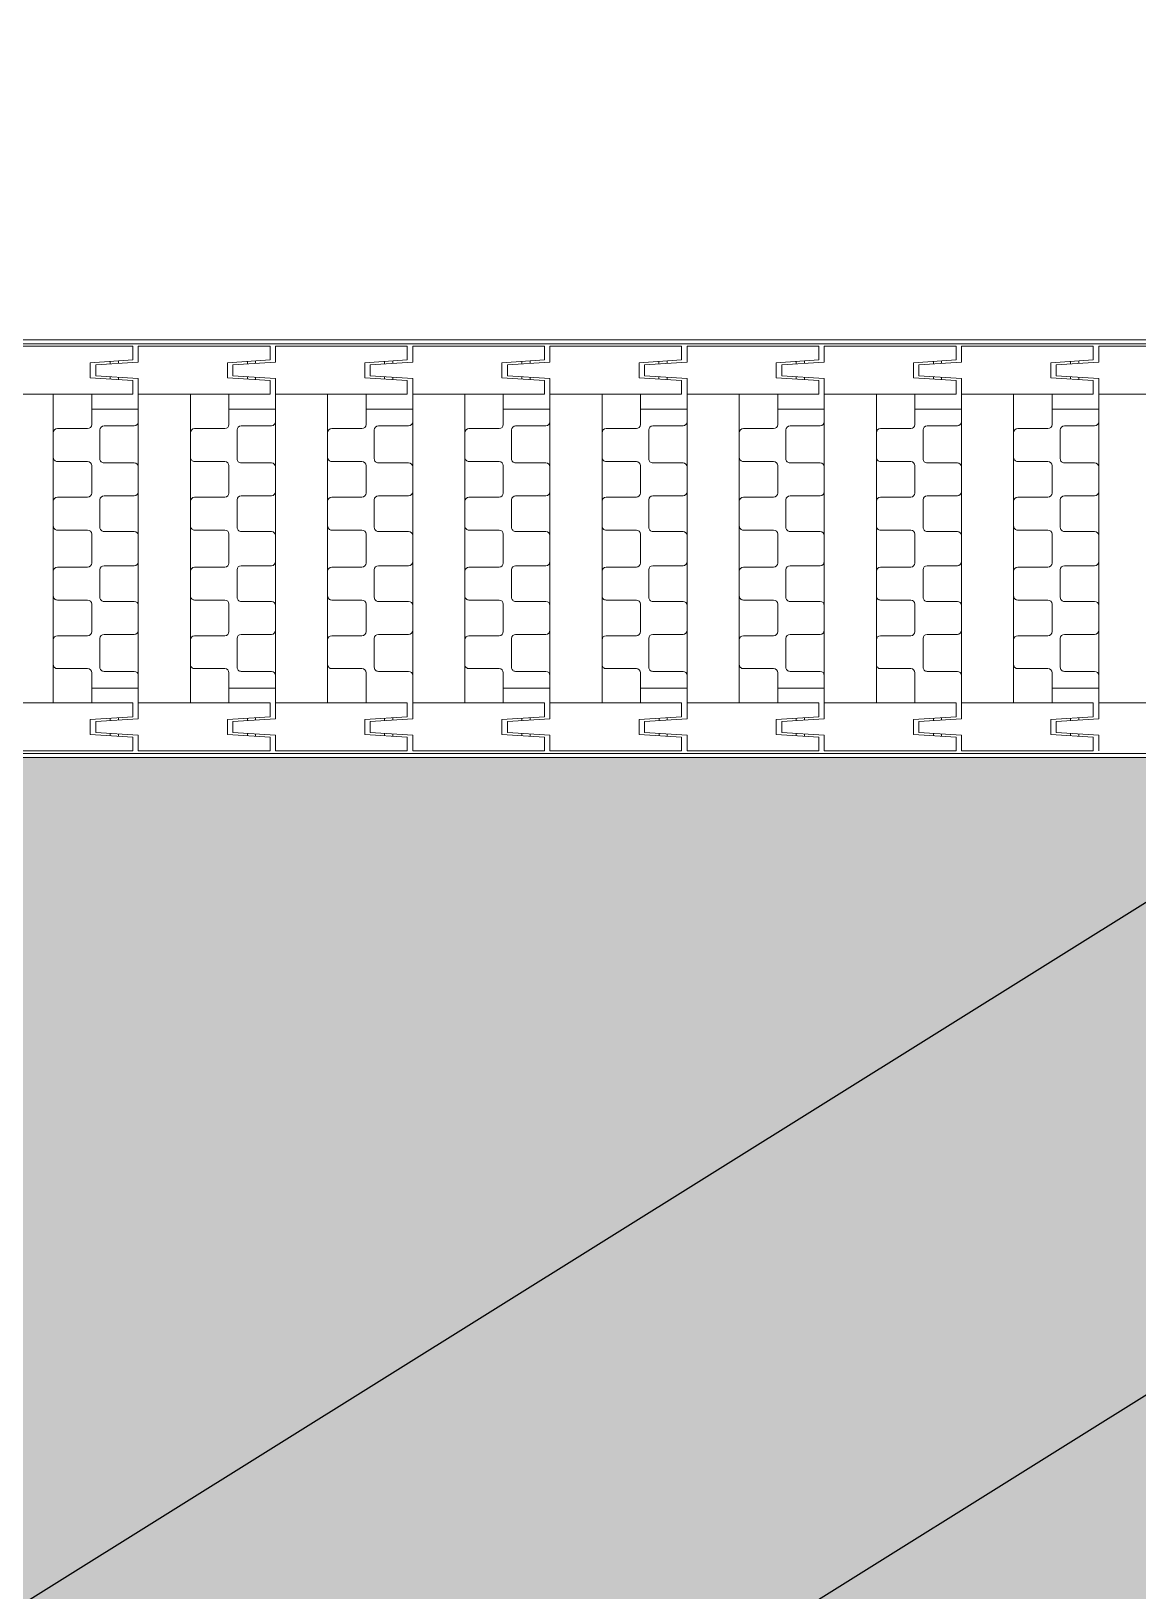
# Model space of a CAD drawing. Header units: millimetres. Extents: x 4739419 to 5837985, y 2291271 to 3446271.
# Drawn here: x 5036767 to 5037297, y 2404192 to 2404939 of the extents above; entities that cross this region are included whole.
import ezdxf

# ---------------------------------------------------------------- set-up
doc = ezdxf.new("R2010")
doc.units = ezdxf.units.MM
doc.layers.get('0').update_dxf_attribs({"color": 255})
for name, color, linetype, lineweight in [('XR-평면도$0$A-CNTL', 9, 'Continuous', 15), ('XR-평면도$0$A-ELEV-LIN3', 9, 'Continuous', 18), ('XR-평면도$0$A-XXXX-SYMB', 9, 'Continuous', 25)]:
    doc.layers.add(name, color=color, linetype=linetype, lineweight=lineweight)
doc.layers.add('XR-평면도$0$A-ELEV-PATT', color=9, linetype='Continuous')

# ---------------------------------------------------------------- blocks, each defined once
blk = doc.blocks.new('XR-평면도$0$무소음트렌치')
at = {"layer": 'XR-평면도$0$A-ELEV-LIN3'}
for p, q in [((0, 200), (7800, 200)), ((1.97, 198.03), (7798.03, 198.03)), ((3240.72, 196.88), (3303.77, 196.88)), ((3303.77, 190.31), (3303.77, 196.88)), ((3306.4, 189.32), (3306.4, 196.88)), ((3306.4, 196.88), (3369.46, 196.88)), ((3369.46, 190.31), (3369.46, 196.88)), ((3372.08, 196.88), (3435.14, 196.88)), ((3372.08, 189.32), (3372.08, 196.88)), ((3435.14, 190.31), (3435.14, 196.88)), ((3437.76, 189.32), (3437.76, 196.88)), ((3437.76, 196.88), (3500.82, 196.88)), ((3500.82, 190.31), (3500.82, 196.88)), ((3503.45, 189.32), (3503.45, 196.88)), ((3503.45, 196.88), (3566.5, 196.88)), ((3566.5, 190.31), (3566.5, 196.88)), ((3569.13, 189.32), (3569.13, 196.88)), ((3569.13, 196.88), (3632.18, 196.88)), ((3632.18, 190.31), (3632.18, 196.88)), ((3634.81, 196.88), (3697.86, 196.88)), ((3634.81, 189.32), (3634.81, 196.88)), ((3697.86, 190.31), (3697.86, 196.88)), ((3700.49, 189.32), (3700.49, 196.88)), ((3700.49, 196.88), (3763.54, 196.88)), ((3763.54, 190.31), (3763.54, 196.88)), ((3766.17, 189.32), (3766.17, 196.88)), ((3829.23, 196.88), (3766.17, 196.88)), ((3283.41, 189), (3303.77, 190.31)), ((3283.41, 189), (3283.41, 181.77)), ((3286.04, 188.01), (3306.4, 189.32)), ((3286.04, 188.01), (3286.04, 182.76)), ((3292.92, 188.45), (3292.92, 189.61)), ((3296.86, 188.71), (3296.86, 189.86)), ((3349.09, 189), (3369.46, 190.31)), ((3349.09, 189), (3349.09, 181.77)), ((3351.72, 188.01), (3372.08, 189.32)), ((3351.72, 188.01), (3351.72, 182.76)), ((3358.6, 188.45), (3358.6, 189.61)), ((3362.54, 188.71), (3362.54, 189.86)), ((3414.78, 189), (3435.14, 190.31)), ((3414.78, 189), (3414.78, 181.77)), ((3417.4, 188.01), (3437.76, 189.32)), ((3417.4, 188.01), (3417.4, 182.76)), ((3424.28, 188.45), (3424.28, 189.61)), ((3428.23, 188.71), (3428.23, 189.86)), ((3480.46, 189), (3500.82, 190.31)), ((3480.46, 189), (3480.46, 181.77)), ((3483.08, 188.01), (3503.45, 189.32)), ((3483.08, 188.01), (3483.08, 182.76)), ((3489.97, 188.45), (3489.97, 189.61)), ((3493.91, 188.71), (3493.91, 189.86)), ((3546.14, 189), (3566.5, 190.31)), ((3546.14, 189), (3546.14, 181.77)), ((3548.77, 188.01), (3569.13, 189.32)), ((3548.77, 188.01), (3548.77, 182.76)), ((3555.65, 188.45), (3555.65, 189.61)), ((3559.59, 188.71), (3559.59, 189.86)), ((3611.82, 189), (3632.18, 190.31)), ((3611.82, 189), (3611.82, 181.77)), ((3614.45, 188.01), (3634.81, 189.32)), ((3614.45, 188.01), (3614.45, 182.76)), ((3621.33, 188.45), (3621.33, 189.61)), ((3625.27, 188.71), (3625.27, 189.86)), ((3677.5, 189), (3697.86, 190.31)), ((3677.5, 189), (3677.5, 181.77)), ((3680.13, 188.01), (3700.49, 189.32)), ((3680.13, 188.01), (3680.13, 182.76)), ((3687.01, 188.45), (3687.01, 189.61)), ((3690.95, 188.71), (3690.95, 189.86)), ((3743.18, 189), (3763.54, 190.31)), ((3743.18, 189), (3743.18, 181.77)), ((3745.81, 188.01), (3766.17, 189.32)), ((3745.81, 188.01), (3745.81, 182.76)), ((3752.69, 188.45), (3752.69, 189.61)), ((3756.63, 188.71), (3756.63, 189.86)), ((3283.41, 181.77), (3303.77, 180.46)), ((3286.04, 182.76), (3306.4, 181.44)), ((3292.92, 181.16), (3292.92, 182.31)), ((3296.86, 180.9), (3296.86, 182.06)), ((3303.77, 180.46), (3303.77, 173.89)), ((3306.4, 181.44), (3306.4, 173.89)), ((3349.09, 181.77), (3369.46, 180.46)), ((3351.72, 182.76), (3372.08, 181.44)), ((3358.6, 181.16), (3358.6, 182.31)), ((3362.54, 180.9), (3362.54, 182.06)), ((3369.46, 180.46), (3369.46, 173.89)), ((3372.08, 181.44), (3372.08, 173.89)), ((3414.78, 181.77), (3435.14, 180.46)), ((3417.4, 182.76), (3437.76, 181.44)), ((3424.28, 181.16), (3424.28, 182.31)), ((3428.23, 180.9), (3428.23, 182.06)), ((3435.14, 180.46), (3435.14, 173.89)), ((3437.76, 181.44), (3437.76, 173.89)), ((3480.46, 181.77), (3500.82, 180.46)), ((3483.08, 182.76), (3503.45, 181.44)), ((3489.97, 181.16), (3489.97, 182.31)), ((3493.91, 180.9), (3493.91, 182.06)), ((3500.82, 180.46), (3500.82, 173.89)), ((3503.45, 181.44), (3503.45, 173.89)), ((3546.14, 181.77), (3566.5, 180.46)), ((3548.77, 182.76), (3569.13, 181.44)), ((3555.65, 181.16), (3555.65, 182.31)), ((3559.59, 180.9), (3559.59, 182.06)), ((3566.5, 180.46), (3566.5, 173.89)), ((3569.13, 181.44), (3569.13, 173.89)), ((3611.82, 181.77), (3632.18, 180.46)), ((3614.45, 182.76), (3634.81, 181.44)), ((3621.33, 181.16), (3621.33, 182.31)), ((3625.27, 180.9), (3625.27, 182.06)), ((3632.18, 180.46), (3632.18, 173.89)), ((3634.81, 181.44), (3634.81, 173.89)), ((3677.5, 181.77), (3697.86, 180.46)), ((3680.13, 182.76), (3700.49, 181.44)), ((3687.01, 181.16), (3687.01, 182.31)), ((3690.95, 180.9), (3690.95, 182.06)), ((3697.86, 180.46), (3697.86, 173.89)), ((3700.49, 181.44), (3700.49, 173.89)), ((3743.18, 181.77), (3763.54, 180.46)), ((3745.81, 182.76), (3766.17, 181.44)), ((3752.69, 181.16), (3752.69, 182.31)), ((3756.63, 180.9), (3756.63, 182.06)), ((3763.54, 180.46), (3763.54, 173.89)), ((3766.17, 181.44), (3766.17, 173.89)), ((3240.72, 173.89), (3303.77, 173.89)), ((3265.68, 173.89), (3265.68, 26.11)), ((3284.07, 173.89), (3284.07, 159.44)), ((3306.4, 173.89), (3306.4, 26.11)), ((3306.4, 173.89), (3369.46, 173.89)), ((3331.36, 173.89), (3331.36, 26.11)), ((3349.75, 173.89), (3349.75, 159.44)), ((3372.08, 173.89), (3372.08, 26.11)), ((3372.08, 173.89), (3435.14, 173.89)), ((3397.04, 173.89), (3397.04, 26.11)), ((3415.43, 173.89), (3415.43, 159.44)), ((3437.76, 173.89), (3437.76, 26.11)), ((3437.76, 173.89), (3500.82, 173.89)), ((3462.72, 173.89), (3462.72, 26.11)), ((3481.11, 173.89), (3481.11, 159.44)), ((3503.45, 173.89), (3503.45, 26.11)), ((3503.45, 173.89), (3566.5, 173.89)), ((3528.4, 173.89), (3528.4, 26.11)), ((3546.8, 173.89), (3546.8, 159.44)), ((3569.13, 173.89), (3569.13, 26.11)), ((3569.13, 173.89), (3632.18, 173.89)), ((3594.09, 173.89), (3594.09, 26.11)), ((3612.48, 173.89), (3612.48, 159.44)), ((3634.81, 173.89), (3634.81, 26.11)), ((3634.81, 173.89), (3697.86, 173.89)), ((3659.77, 173.89), (3659.77, 26.11)), ((3678.16, 173.89), (3678.16, 159.44)), ((3700.49, 173.89), (3700.49, 26.11)), ((3700.49, 173.89), (3763.54, 173.89)), ((3725.45, 173.89), (3725.45, 26.11)), ((3743.84, 173.89), (3743.84, 159.44)), ((3766.17, 173.89), (3766.17, 26.11)), ((3766.17, 173.89), (3829.23, 173.89)), ((3284.07, 166.83), (3306.4, 166.83)), ((3349.75, 166.83), (3372.08, 166.83)), ((3415.43, 166.83), (3437.76, 166.83)), ((3481.11, 166.83), (3503.45, 166.83)), ((3546.8, 166.83), (3569.13, 166.83)), ((3612.48, 166.83), (3634.81, 166.83)), ((3678.16, 166.83), (3700.49, 166.83)), ((3743.84, 166.83), (3766.17, 166.83)), ((3267.65, 157.47), (3282.1, 157.47)), ((3288.01, 156.81), (3288.01, 143.02)), ((3289.98, 158.78), (3304.43, 158.78)), ((3333.33, 157.47), (3347.78, 157.47)), ((3353.69, 156.81), (3353.69, 143.02)), ((3355.66, 158.78), (3370.11, 158.78)), ((3399.01, 157.47), (3413.46, 157.47)), ((3419.37, 156.81), (3419.37, 143.02)), ((3421.34, 158.78), (3435.79, 158.78)), ((3464.69, 157.47), (3479.14, 157.47)), ((3485.05, 156.81), (3485.05, 143.02)), ((3487.02, 158.78), (3501.47, 158.78)), ((3530.37, 157.47), (3544.82, 157.47)), ((3550.74, 156.81), (3550.74, 143.02)), ((3552.71, 158.78), (3567.16, 158.78)), ((3596.06, 157.47), (3610.51, 157.47)), ((3616.42, 156.81), (3616.42, 143.02)), ((3618.39, 158.78), (3632.84, 158.78)), ((3661.74, 157.47), (3676.19, 157.47)), ((3682.1, 156.81), (3682.1, 143.02)), ((3684.07, 158.78), (3698.52, 158.78)), ((3727.42, 157.47), (3741.87, 157.47)), ((3747.78, 156.81), (3747.78, 143.02)), ((3749.75, 158.78), (3764.2, 158.78)), ((3267.65, 141.71), (3282.1, 141.71)), ((3284.07, 139.73), (3284.07, 126.6)), ((3289.98, 141.05), (3304.43, 141.05)), ((3333.33, 141.71), (3347.78, 141.71)), ((3349.75, 139.73), (3349.75, 126.6)), ((3355.66, 141.05), (3370.11, 141.05)), ((3399.01, 141.71), (3413.46, 141.71)), ((3415.43, 139.73), (3415.43, 126.6)), ((3421.34, 141.05), (3435.79, 141.05)), ((3464.69, 141.71), (3479.14, 141.71)), ((3481.11, 139.73), (3481.11, 126.6)), ((3487.02, 141.05), (3501.47, 141.05)), ((3530.37, 141.71), (3544.82, 141.71)), ((3546.8, 139.73), (3546.8, 126.6)), ((3552.71, 141.05), (3567.16, 141.05)), ((3596.06, 141.71), (3610.51, 141.71)), ((3612.48, 139.73), (3612.48, 126.6)), ((3618.39, 141.05), (3632.84, 141.05)), ((3661.74, 141.71), (3676.19, 141.71)), ((3678.16, 139.73), (3678.16, 126.6)), ((3684.07, 141.05), (3698.52, 141.05)), ((3727.42, 141.71), (3741.87, 141.71)), ((3743.84, 139.73), (3743.84, 126.6)), ((3749.75, 141.05), (3764.2, 141.05)), ((3267.65, 124.63), (3282.1, 124.63)), ((3288.01, 123.31), (3288.01, 110.18)), ((3289.98, 125.29), (3304.43, 125.29)), ((3333.33, 124.63), (3347.78, 124.63)), ((3353.69, 123.31), (3353.69, 110.18)), ((3355.66, 125.29), (3370.11, 125.29)), ((3399.01, 124.63), (3413.46, 124.63)), ((3419.37, 123.31), (3419.37, 110.18)), ((3421.34, 125.29), (3435.79, 125.29)), ((3464.69, 124.63), (3479.14, 124.63)), ((3485.05, 123.31), (3485.05, 110.18)), ((3487.02, 125.29), (3501.47, 125.29)), ((3530.37, 124.63), (3544.82, 124.63)), ((3550.74, 123.31), (3550.74, 110.18)), ((3552.71, 125.29), (3567.16, 125.29)), ((3596.06, 124.63), (3610.51, 124.63)), ((3616.42, 123.31), (3616.42, 110.18)), ((3618.39, 125.29), (3632.84, 125.29)), ((3661.74, 124.63), (3676.19, 124.63)), ((3682.1, 123.31), (3682.1, 110.18)), ((3684.07, 125.29), (3698.52, 125.29)), ((3727.42, 124.63), (3741.87, 124.63)), ((3747.78, 123.31), (3747.78, 110.18)), ((3749.75, 125.29), (3764.2, 125.29)), ((3267.65, 108.86), (3282.1, 108.86)), ((3284.07, 100), (3284.07, 106.89)), ((3289.98, 108.21), (3304.43, 108.21)), ((3333.33, 108.86), (3347.78, 108.86)), ((3349.75, 100), (3349.75, 106.89)), ((3355.66, 108.21), (3370.11, 108.21)), ((3399.01, 108.86), (3413.46, 108.86)), ((3415.43, 100), (3415.43, 106.89)), ((3421.34, 108.21), (3435.79, 108.21)), ((3464.69, 108.86), (3479.14, 108.86)), ((3481.11, 100), (3481.11, 106.89)), ((3487.02, 108.21), (3501.47, 108.21)), ((3530.37, 108.86), (3544.82, 108.86)), ((3546.8, 100), (3546.8, 106.89)), ((3552.71, 108.21), (3567.16, 108.21)), ((3596.06, 108.86), (3610.51, 108.86)), ((3612.48, 100), (3612.48, 106.89)), ((3618.39, 108.21), (3632.84, 108.21)), ((3661.74, 108.86), (3676.19, 108.86)), ((3678.16, 100), (3678.16, 106.89)), ((3684.07, 108.21), (3698.52, 108.21)), ((3727.42, 108.86), (3741.87, 108.86)), ((3743.84, 100), (3743.84, 106.89)), ((3749.75, 108.21), (3764.2, 108.21)), ((3284.07, 100), (3284.07, 93.1)), ((3349.75, 100), (3349.75, 93.1)), ((3415.43, 100), (3415.43, 93.1)), ((3481.11, 100), (3481.11, 93.1)), ((3546.8, 100), (3546.8, 93.1)), ((3612.48, 100), (3612.48, 93.1)), ((3678.16, 100), (3678.16, 93.1)), ((3743.84, 100), (3743.84, 93.1)), ((3267.65, 91.13), (3282.1, 91.13)), ((3288.01, 76.68), (3288.01, 89.82)), ((3289.98, 91.79), (3304.43, 91.79)), ((3333.33, 91.13), (3347.78, 91.13)), ((3353.69, 76.68), (3353.69, 89.82)), ((3355.66, 91.79), (3370.11, 91.79)), ((3399.01, 91.13), (3413.46, 91.13)), ((3419.37, 76.68), (3419.37, 89.82)), ((3421.34, 91.79), (3435.79, 91.79)), ((3464.69, 91.13), (3479.14, 91.13)), ((3485.05, 76.68), (3485.05, 89.82)), ((3487.02, 91.79), (3501.47, 91.79)), ((3530.37, 91.13), (3544.82, 91.13)), ((3550.74, 76.68), (3550.74, 89.82)), ((3552.71, 91.79), (3567.16, 91.79)), ((3596.06, 91.13), (3610.51, 91.13)), ((3616.42, 76.68), (3616.42, 89.82)), ((3618.39, 91.79), (3632.84, 91.79)), ((3661.74, 91.13), (3676.19, 91.13)), ((3682.1, 76.68), (3682.1, 89.82)), ((3684.07, 91.79), (3698.52, 91.79)), ((3727.42, 91.13), (3741.87, 91.13)), ((3747.78, 76.68), (3747.78, 89.82)), ((3749.75, 91.79), (3764.2, 91.79)), ((3267.65, 75.37), (3282.1, 75.37)), ((3289.98, 74.71), (3304.43, 74.71)), ((3333.33, 75.37), (3347.78, 75.37)), ((3355.66, 74.71), (3370.11, 74.71)), ((3399.01, 75.37), (3413.46, 75.37)), ((3421.34, 74.71), (3435.79, 74.71)), ((3464.69, 75.37), (3479.14, 75.37)), ((3487.02, 74.71), (3501.47, 74.71)), ((3530.37, 75.37), (3544.82, 75.37)), ((3552.71, 74.71), (3567.16, 74.71)), ((3596.06, 75.37), (3610.51, 75.37)), ((3618.39, 74.71), (3632.84, 74.71)), ((3661.74, 75.37), (3676.19, 75.37)), ((3684.07, 74.71), (3698.52, 74.71)), ((3727.42, 75.37), (3741.87, 75.37)), ((3749.75, 74.71), (3764.2, 74.71)), ((3284.07, 60.26), (3284.07, 73.4)), ((3349.75, 60.26), (3349.75, 73.4)), ((3415.43, 60.26), (3415.43, 73.4)), ((3481.11, 60.26), (3481.11, 73.4)), ((3546.8, 60.26), (3546.8, 73.4)), ((3612.48, 60.26), (3612.48, 73.4)), ((3678.16, 60.26), (3678.16, 73.4)), ((3743.84, 60.26), (3743.84, 73.4)), ((3267.65, 58.29), (3282.1, 58.29)), ((3288.01, 43.18), (3288.01, 56.98)), ((3289.98, 58.95), (3304.43, 58.95)), ((3333.33, 58.29), (3347.78, 58.29)), ((3353.69, 43.18), (3353.69, 56.98)), ((3355.66, 58.95), (3370.11, 58.95)), ((3399.01, 58.29), (3413.46, 58.29)), ((3419.37, 43.18), (3419.37, 56.98)), ((3421.34, 58.95), (3435.79, 58.95)), ((3464.69, 58.29), (3479.14, 58.29)), ((3485.05, 43.18), (3485.05, 56.98)), ((3487.02, 58.95), (3501.47, 58.95)), ((3530.37, 58.29), (3544.82, 58.29)), ((3550.74, 43.18), (3550.74, 56.98)), ((3552.71, 58.95), (3567.16, 58.95)), ((3596.06, 58.29), (3610.51, 58.29)), ((3616.42, 43.18), (3616.42, 56.98)), ((3618.39, 58.95), (3632.84, 58.95)), ((3661.74, 58.29), (3676.19, 58.29)), ((3682.1, 43.18), (3682.1, 56.98)), ((3684.07, 58.95), (3698.52, 58.95)), ((3727.42, 58.29), (3741.87, 58.29)), ((3747.78, 43.18), (3747.78, 56.98)), ((3749.75, 58.95), (3764.2, 58.95)), ((3267.65, 42.53), (3282.1, 42.53)), ((3284.07, 26.11), (3284.07, 40.56)), ((3289.98, 41.21), (3304.43, 41.21)), ((3333.33, 42.53), (3347.78, 42.53)), ((3349.75, 26.11), (3349.75, 40.56)), ((3355.66, 41.21), (3370.11, 41.21)), ((3399.01, 42.53), (3413.46, 42.53)), ((3415.43, 26.11), (3415.43, 40.56)), ((3421.34, 41.21), (3435.79, 41.21)), ((3464.69, 42.53), (3479.14, 42.53)), ((3481.11, 26.11), (3481.11, 40.56)), ((3487.02, 41.21), (3501.47, 41.21)), ((3530.37, 42.53), (3544.82, 42.53)), ((3546.8, 26.11), (3546.8, 40.56)), ((3552.71, 41.21), (3567.16, 41.21)), ((3596.06, 42.53), (3610.51, 42.53)), ((3612.48, 26.11), (3612.48, 40.56)), ((3618.39, 41.21), (3632.84, 41.21)), ((3661.74, 42.53), (3676.19, 42.53)), ((3678.16, 26.11), (3678.16, 40.56)), ((3684.07, 41.21), (3698.52, 41.21)), ((3727.42, 42.53), (3741.87, 42.53)), ((3743.84, 26.11), (3743.84, 40.56)), ((3749.75, 41.21), (3764.2, 41.21)), ((3284.07, 33.17), (3306.4, 33.17)), ((3349.75, 33.17), (3372.08, 33.17)), ((3481.11, 33.17), (3503.45, 33.17)), ((3546.8, 33.17), (3569.13, 33.17)), ((3612.48, 33.17), (3634.81, 33.17)), ((3743.84, 33.17), (3766.17, 33.17)), ((3240.72, 26.11), (3303.77, 26.11)), ((3303.77, 19.54), (3303.77, 26.11)), ((3306.4, 18.55), (3306.4, 26.11)), ((3306.4, 26.11), (3369.46, 26.11)), ((3369.46, 19.54), (3369.46, 26.11)), ((3372.08, 26.11), (3435.14, 26.11)), ((3372.08, 18.55), (3372.08, 26.11)), ((3435.14, 19.54), (3435.14, 26.11)), ((3437.76, 18.55), (3437.76, 26.11)), ((3437.76, 26.11), (3500.82, 26.11)), ((3500.82, 19.54), (3500.82, 26.11)), ((3503.45, 26.11), (3566.5, 26.11)), ((3503.45, 18.55), (3503.45, 26.11)), ((3566.5, 19.54), (3566.5, 26.11)), ((3569.13, 18.55), (3569.13, 26.11)), ((3569.13, 26.11), (3632.18, 26.11)), ((3632.18, 19.54), (3632.18, 26.11)), ((3634.81, 26.11), (3697.86, 26.11)), ((3634.81, 18.55), (3634.81, 26.11)), ((3697.86, 19.54), (3697.86, 26.11)), ((3700.49, 18.55), (3700.49, 26.11)), ((3700.49, 26.11), (3763.54, 26.11)), ((3763.54, 19.54), (3763.54, 26.11)), ((3766.17, 26.11), (3829.23, 26.11)), ((3766.17, 18.55), (3766.17, 26.11)), ((3283.41, 18.22), (3303.77, 19.54)), ((3283.41, 11), (3283.41, 18.22)), ((3286.04, 17.24), (3306.4, 18.55)), ((3286.04, 17.24), (3286.04, 11.98)), ((3292.95, 18.84), (3292.95, 17.68)), ((3296.89, 19.09), (3296.89, 17.94)), ((3349.09, 18.22), (3369.46, 19.54)), ((3349.09, 11), (3349.09, 18.22)), ((3351.72, 17.24), (3372.08, 18.55)), ((3351.72, 17.24), (3351.72, 11.98)), ((3358.63, 18.84), (3358.63, 17.68)), ((3362.57, 19.09), (3362.57, 17.94)), ((3414.78, 18.22), (3435.14, 19.54)), ((3414.78, 11), (3414.78, 18.22)), ((3417.4, 17.24), (3437.76, 18.55)), ((3417.4, 17.24), (3417.4, 11.98)), ((3424.31, 18.84), (3424.31, 17.68)), ((3428.25, 19.09), (3428.25, 17.94)), ((3480.46, 18.22), (3500.82, 19.54)), ((3480.46, 11), (3480.46, 18.22)), ((3483.08, 17.24), (3503.45, 18.55)), ((3483.08, 11.98), (3483.08, 17.24)), ((3489.97, 18.84), (3489.97, 17.68)), ((3493.91, 19.09), (3493.91, 17.94)), ((3546.14, 18.22), (3566.5, 19.54)), ((3546.14, 11), (3546.14, 18.22)), ((3548.77, 17.24), (3569.13, 18.55)), ((3548.77, 17.24), (3548.77, 11.98)), ((3555.68, 18.84), (3555.68, 17.68)), ((3559.62, 19.09), (3559.62, 17.94)), ((3611.82, 18.22), (3632.18, 19.54)), ((3611.82, 11), (3611.82, 18.22)), ((3614.45, 17.24), (3634.81, 18.55)), ((3614.45, 17.24), (3614.45, 11.98)), ((3621.36, 18.84), (3621.36, 17.68)), ((3625.3, 19.09), (3625.3, 17.94)), ((3677.5, 18.22), (3697.86, 19.54)), ((3677.5, 11), (3677.5, 18.22)), ((3680.13, 17.24), (3700.49, 18.55)), ((3680.13, 17.24), (3680.13, 11.98)), ((3687.04, 18.84), (3687.04, 17.68)), ((3690.98, 19.09), (3690.98, 17.94)), ((3743.18, 18.22), (3763.54, 19.54)), ((3743.18, 11), (3743.18, 18.22)), ((3745.81, 17.24), (3766.17, 18.55)), ((3745.81, 11.98), (3745.81, 17.24)), ((3752.69, 18.84), (3752.69, 17.68)), ((3756.63, 19.09), (3756.63, 17.94)), ((3283.41, 11), (3303.77, 9.69)), ((3286.04, 11.98), (3306.4, 10.67)), ((3292.95, 11.54), (3292.95, 10.38)), ((3296.89, 11.28), (3296.89, 10.13)), ((3303.77, 9.69), (3303.77, 3.12)), ((3306.4, 10.67), (3306.4, 3.12)), ((3349.09, 11), (3369.46, 9.69)), ((3351.72, 11.98), (3372.08, 10.67)), ((3358.63, 11.54), (3358.63, 10.38)), ((3362.57, 11.28), (3362.57, 10.13)), ((3369.46, 9.69), (3369.46, 3.12)), ((3372.08, 10.67), (3372.08, 3.12)), ((3414.78, 11), (3435.14, 9.69)), ((3417.4, 11.98), (3437.76, 10.67)), ((3424.31, 11.54), (3424.31, 10.38)), ((3428.25, 11.28), (3428.25, 10.13)), ((3435.14, 9.69), (3435.14, 3.12)), ((3437.76, 10.67), (3437.76, 3.12)), ((3480.46, 11), (3500.82, 9.69)), ((3483.08, 11.98), (3503.45, 10.67)), ((3489.97, 11.54), (3489.97, 10.39)), ((3493.91, 11.29), (3493.91, 10.13)), ((3500.82, 9.69), (3500.82, 3.12)), ((3503.45, 10.67), (3503.45, 3.12)), ((3546.14, 11), (3566.5, 9.69)), ((3548.77, 11.98), (3569.13, 10.67)), ((3555.68, 11.54), (3555.68, 10.38)), ((3559.62, 11.28), (3559.62, 10.13)), ((3566.5, 9.69), (3566.5, 3.12)), ((3569.13, 10.67), (3569.13, 3.12)), ((3611.82, 11), (3632.18, 9.69)), ((3614.45, 11.98), (3634.81, 10.67)), ((3621.36, 11.54), (3621.36, 10.38)), ((3625.3, 11.28), (3625.3, 10.13)), ((3632.18, 9.69), (3632.18, 3.12)), ((3634.81, 10.67), (3634.81, 3.12)), ((3677.5, 11), (3697.86, 9.69)), ((3680.13, 11.98), (3700.49, 10.67)), ((3687.04, 11.54), (3687.04, 10.38)), ((3690.98, 11.28), (3690.98, 10.13)), ((3697.86, 9.69), (3697.86, 3.12)), ((3700.49, 10.67), (3700.49, 3.12)), ((3743.18, 11), (3763.54, 9.69)), ((3745.81, 11.98), (3766.17, 10.67)), ((3752.69, 11.54), (3752.69, 10.39)), ((3756.63, 11.29), (3756.63, 10.13)), ((3763.54, 9.69), (3763.54, 3.12)), ((3766.17, 10.67), (3766.17, 3.12)), ((1.97, 1.97), (7798.03, 1.97)), ((3240.72, 3.12), (3303.77, 3.12)), ((3306.4, 3.12), (3369.46, 3.12)), ((3372.08, 3.12), (3435.14, 3.12)), ((3437.76, 3.12), (3500.82, 3.12)), ((3503.45, 3.12), (3566.5, 3.12)), ((3569.13, 3.12), (3632.18, 3.12)), ((3634.81, 3.12), (3697.86, 3.12)), ((3700.49, 3.12), (3763.54, 3.12)), ((0, 0), (7800, 0))]:
    blk.add_line(p, q, dxfattribs=at)
for centre, start, end in [((3267.65, 155.5), 90, 180), ((3282.1, 159.44), 270, 0), ((3289.98, 156.81), 90, 180), ((3304.43, 160.75), 270, 0), ((3333.33, 155.5), 90, 180), ((3347.78, 159.44), 270, 0), ((3355.66, 156.81), 90, 180), ((3370.11, 160.75), 270, 0), ((3399.01, 155.5), 90, 180), ((3413.46, 159.44), 270, 0), ((3421.34, 156.81), 90, 180), ((3435.79, 160.75), 270, 0), ((3464.69, 155.5), 90, 180), ((3479.14, 159.44), 270, 0), ((3487.02, 156.81), 90, 180), ((3501.47, 160.75), 270, 0), ((3530.37, 155.5), 90, 180), ((3544.82, 159.44), 270, 0), ((3552.71, 156.81), 90, 180), ((3567.16, 160.75), 270, 0), ((3596.06, 155.5), 90, 180), ((3610.51, 159.44), 270, 0), ((3618.39, 156.81), 90, 180), ((3632.84, 160.75), 270, 0), ((3661.74, 155.5), 90, 180), ((3676.19, 159.44), 270, 0), ((3684.07, 156.81), 90, 180), ((3698.52, 160.75), 270, 0), ((3727.42, 155.5), 90, 180), ((3741.87, 159.44), 270, 0), ((3749.75, 156.81), 90, 180), ((3764.2, 160.75), 270, 0), ((3267.65, 143.68), 180, 270), ((3289.98, 143.02), 180, 270), ((3333.33, 143.68), 180, 270), ((3355.66, 143.02), 180, 270), ((3399.01, 143.68), 180, 270), ((3421.34, 143.02), 180, 270), ((3464.69, 143.68), 180, 270), ((3487.02, 143.02), 180, 270), ((3530.37, 143.68), 180, 270), ((3552.71, 143.02), 180, 270), ((3596.06, 143.68), 180, 270), ((3618.39, 143.02), 180, 270), ((3661.74, 143.68), 180, 270), ((3684.07, 143.02), 180, 270), ((3727.42, 143.68), 180, 270), ((3749.75, 143.02), 180, 270), ((3282.1, 139.73), 0, 90), ((3304.43, 139.08), 0, 90), ((3347.78, 139.73), 0, 90), ((3370.11, 139.08), 0, 90), ((3413.46, 139.73), 0, 90), ((3435.79, 139.08), 0, 90), ((3479.14, 139.73), 0, 90), ((3501.47, 139.08), 0, 90), ((3544.82, 139.73), 0, 90), ((3567.16, 139.08), 0, 90), ((3610.51, 139.73), 0, 90), ((3632.84, 139.08), 0, 90), ((3676.19, 139.73), 0, 90), ((3698.52, 139.08), 0, 90), ((3741.87, 139.73), 0, 90), ((3764.2, 139.08), 0, 90), ((3304.43, 127.26), 270, 0), ((3370.11, 127.26), 270, 0), ((3435.79, 127.26), 270, 0), ((3501.47, 127.26), 270, 0), ((3567.16, 127.26), 270, 0), ((3632.84, 127.26), 270, 0), ((3698.52, 127.26), 270, 0), ((3764.2, 127.26), 270, 0), ((3267.65, 122.66), 90, 180), ((3282.1, 126.6), 270, 0), ((3289.98, 123.31), 90, 180), ((3333.33, 122.66), 90, 180), ((3347.78, 126.6), 270, 0), ((3355.66, 123.31), 90, 180), ((3399.01, 122.66), 90, 180), ((3413.46, 126.6), 270, 0), ((3421.34, 123.31), 90, 180), ((3464.69, 122.66), 90, 180), ((3479.14, 126.6), 270, 0), ((3487.02, 123.31), 90, 180), ((3530.37, 122.66), 90, 180), ((3544.82, 126.6), 270, 0), ((3552.71, 123.31), 90, 180), ((3596.06, 122.66), 90, 180), ((3610.51, 126.6), 270, 0), ((3618.39, 123.31), 90, 180), ((3661.74, 122.66), 90, 180), ((3676.19, 126.6), 270, 0), ((3684.07, 123.31), 90, 180), ((3727.42, 122.66), 90, 180), ((3741.87, 126.6), 270, 0), ((3749.75, 123.31), 90, 180), ((3267.65, 110.84), 180, 270), ((3282.1, 106.89), 0, 90), ((3289.98, 110.18), 180, 270), ((3304.43, 106.24), 0, 90), ((3333.33, 110.84), 180, 270), ((3347.78, 106.89), 0, 90), ((3355.66, 110.18), 180, 270), ((3370.11, 106.24), 0, 90), ((3399.01, 110.84), 180, 270), ((3413.46, 106.89), 0, 90), ((3421.34, 110.18), 180, 270), ((3435.79, 106.24), 0, 90), ((3464.69, 110.84), 180, 270), ((3479.14, 106.89), 0, 90), ((3487.02, 110.18), 180, 270), ((3501.47, 106.24), 0, 90), ((3530.37, 110.84), 180, 270), ((3544.82, 106.89), 0, 90), ((3552.71, 110.18), 180, 270), ((3567.16, 106.24), 0, 90), ((3596.06, 110.84), 180, 270), ((3610.51, 106.89), 0, 90), ((3618.39, 110.18), 180, 270), ((3632.84, 106.24), 0, 90), ((3661.74, 110.84), 180, 270), ((3676.19, 106.89), 0, 90), ((3684.07, 110.18), 180, 270), ((3698.52, 106.24), 0, 90), ((3727.42, 110.84), 180, 270), ((3741.87, 106.89), 0, 90), ((3749.75, 110.18), 180, 270), ((3764.2, 106.24), 0, 90), ((3267.65, 89.16), 90, 180), ((3282.1, 93.1), 270, 0), ((3289.98, 89.82), 90, 180), ((3304.43, 93.76), 270, 0), ((3333.33, 89.16), 90, 180), ((3347.78, 93.1), 270, 0), ((3355.66, 89.82), 90, 180), ((3370.11, 93.76), 270, 0), ((3399.01, 89.16), 90, 180), ((3413.46, 93.1), 270, 0), ((3421.34, 89.82), 90, 180), ((3435.79, 93.76), 270, 0), ((3464.69, 89.16), 90, 180), ((3479.14, 93.1), 270, 0), ((3487.02, 89.82), 90, 180), ((3501.47, 93.76), 270, 0), ((3530.37, 89.16), 90, 180), ((3544.82, 93.1), 270, 0), ((3552.71, 89.82), 90, 180), ((3567.16, 93.76), 270, 0), ((3596.06, 89.16), 90, 180), ((3610.51, 93.1), 270, 0), ((3618.39, 89.82), 90, 180), ((3632.84, 93.76), 270, 0), ((3661.74, 89.16), 90, 180), ((3676.19, 93.1), 270, 0), ((3684.07, 89.82), 90, 180), ((3698.52, 93.76), 270, 0), ((3727.42, 89.16), 90, 180), ((3741.87, 93.1), 270, 0), ((3749.75, 89.82), 90, 180), ((3764.2, 93.76), 270, 0), ((3267.65, 77.34), 180, 270), ((3282.1, 73.4), 0, 90), ((3289.98, 76.68), 180, 270), ((3304.43, 72.74), 0, 90), ((3333.33, 77.34), 180, 270), ((3347.78, 73.4), 0, 90), ((3355.66, 76.68), 180, 270), ((3370.11, 72.74), 0, 90), ((3399.01, 77.34), 180, 270), ((3413.46, 73.4), 0, 90), ((3421.34, 76.68), 180, 270), ((3435.79, 72.74), 0, 90), ((3464.69, 77.34), 180, 270), ((3479.14, 73.4), 0, 90), ((3487.02, 76.68), 180, 270), ((3501.47, 72.74), 0, 90), ((3530.37, 77.34), 180, 270), ((3544.82, 73.4), 0, 90), ((3552.71, 76.68), 180, 270), ((3567.16, 72.74), 0, 90), ((3596.06, 77.34), 180, 270), ((3610.51, 73.4), 0, 90), ((3618.39, 76.68), 180, 270), ((3632.84, 72.74), 0, 90), ((3661.74, 77.34), 180, 270), ((3676.19, 73.4), 0, 90), ((3684.07, 76.68), 180, 270), ((3698.52, 72.74), 0, 90), ((3727.42, 77.34), 180, 270), ((3741.87, 73.4), 0, 90), ((3749.75, 76.68), 180, 270), ((3764.2, 72.74), 0, 90), ((3282.1, 60.26), 270, 0), ((3304.43, 60.92), 270, 0), ((3347.78, 60.26), 270, 0), ((3370.11, 60.92), 270, 0), ((3413.46, 60.26), 270, 0), ((3435.79, 60.92), 270, 0), ((3479.14, 60.26), 270, 0), ((3501.47, 60.92), 270, 0), ((3544.82, 60.26), 270, 0), ((3567.16, 60.92), 270, 0), ((3610.51, 60.26), 270, 0), ((3632.84, 60.92), 270, 0), ((3676.19, 60.26), 270, 0), ((3698.52, 60.92), 270, 0), ((3741.87, 60.26), 270, 0), ((3764.2, 60.92), 270, 0), ((3267.65, 56.32), 90, 180), ((3289.98, 56.98), 90, 180), ((3333.33, 56.32), 90, 180), ((3355.66, 56.98), 90, 180), ((3399.01, 56.32), 90, 180), ((3421.34, 56.98), 90, 180), ((3464.69, 56.32), 90, 180), ((3487.02, 56.98), 90, 180), ((3530.37, 56.32), 90, 180), ((3552.71, 56.98), 90, 180), ((3596.06, 56.32), 90, 180), ((3618.39, 56.98), 90, 180), ((3661.74, 56.32), 90, 180), ((3684.07, 56.98), 90, 180), ((3727.42, 56.32), 90, 180), ((3749.75, 56.98), 90, 180), ((3267.65, 44.5), 180, 270), ((3282.1, 40.56), 0, 90), ((3289.98, 43.18), 180, 270), ((3304.43, 39.24), 0, 90), ((3333.33, 44.5), 180, 270), ((3347.78, 40.56), 0, 90), ((3355.66, 43.18), 180, 270), ((3370.11, 39.24), 0, 90), ((3399.01, 44.5), 180, 270), ((3413.46, 40.56), 0, 90), ((3421.34, 43.18), 180, 270), ((3435.79, 39.24), 0, 90), ((3464.69, 44.5), 180, 270), ((3479.14, 40.56), 0, 90), ((3487.02, 43.18), 180, 270), ((3501.47, 39.24), 0, 90), ((3530.37, 44.5), 180, 270), ((3544.82, 40.56), 0, 90), ((3552.71, 43.18), 180, 270), ((3567.16, 39.24), 0, 90), ((3596.06, 44.5), 180, 270), ((3610.51, 40.56), 0, 90), ((3618.39, 43.18), 180, 270), ((3632.84, 39.24), 0, 90), ((3661.74, 44.5), 180, 270), ((3676.19, 40.56), 0, 90), ((3684.07, 43.18), 180, 270), ((3698.52, 39.24), 0, 90), ((3727.42, 44.5), 180, 270), ((3741.87, 40.56), 0, 90), ((3749.75, 43.18), 180, 270), ((3764.2, 39.24), 0, 90)]:
    blk.add_arc(centre, 1.97, start, end, dxfattribs=at)
blk = doc.blocks.new('XR-평면도$0$RAMP_올라감(기준층) (210411)')
at = {"layer": 'XR-평면도$0$A-ELEV-PATT'}
h = blk.add_hatch(dxfattribs=at)
h.set_pattern_fill('HEX', color=256, scale=100, angle=135)
h.set_pattern_definition([(135, (-1188188.16, -722710.9), (-388.8564, -388.8564), [317.5, -635]), (255, (-1188188.16, -722710.9), (531.18773, -142.33132), [317.5, -635]), (195, (-1188412.67, -722486.4), (142.33132, -531.18773), [317.5, -635])])
edge = h.paths.add_edge_path()
edge.add_arc((0, -15000), 12100, 180, 182.368269)
edge.add_line((-12089.67, -15500), (-19900, -15500))
edge.add_line((-19900, -15500), (-19900, 15000))
edge.add_arc((0, 15000), 19900, 0, 180, ccw=False)
edge.add_line((19900, 15000), (19900, -15500))
edge.add_line((19900, -15500), (12089.67, -15500))
edge.add_arc((0, -15000), 12100, 357.631731, 360)
edge.add_line((12100, -15000), (12100, 15000))
edge.add_arc((0, 15000), 12100, 0, 180)
edge.add_line((-12100, 15000), (-12100, -15000))
at = {"layer": 'XR-평면도$0$A-CNTL', "ltscale": 300}
blk.add_lwpolyline([(-20700, 15000), (-20700, -15000, 0.414214), (0, -35700, 0.414214), (20700, -15000), (20700, 15000, 0.414214), (0, 35700, 0.414214)], format="xyb", close=True, dxfattribs=at)
at = {"layer": 'XR-평면도$0$A-ELEV-LIN3'}
blk.add_lwpolyline([(-20200, -15500), (-11800, -15500)], dxfattribs=at)
blk.add_lwpolyline([(-19700, -15700), (-12280.07, -15700, 0.397632), (0, -27300, 0.397632), (12280.07, -15700), (19700, -15700), (19700, -34700), (-19700, -34700)], format="xyb", close=True, dxfattribs=at)
at = {"layer": 'XR-평면도$0$A-XXXX-SYMB'}
blk.add_lwpolyline([(-16954.12, -14904.14), (-16000, -15500), (-15045.88, -14904.14), (-15151.82, -14734.5), (-16000, -15264.2), (-16848.18, -14734.5)], close=True, dxfattribs=at)
blk.add_lwpolyline([(-16954.12, -14904.14), (-16000, -15500), (-15045.88, -14904.14), (-15151.82, -14734.5), (-16000, -15264.2), (-16848.18, -14734.5)], close=True, dxfattribs=at)
at = {"layer": 'XR-평면도$0$A-ELEV-LIN3', "rotation": 180}
blk.add_blockref('XR-평면도$0$무소음트렌치', (-12100, -15500), dxfattribs=at)

msp = doc.modelspace()

# ---------------------------------------------------------------- block references
at = {"rotation": 180}
msp.add_blockref('XR-평면도$0$RAMP_올라감(기준층) (210411)', (5021411.81, 2389091.23), dxfattribs=at)

doc.saveas('drawing.dxf')
